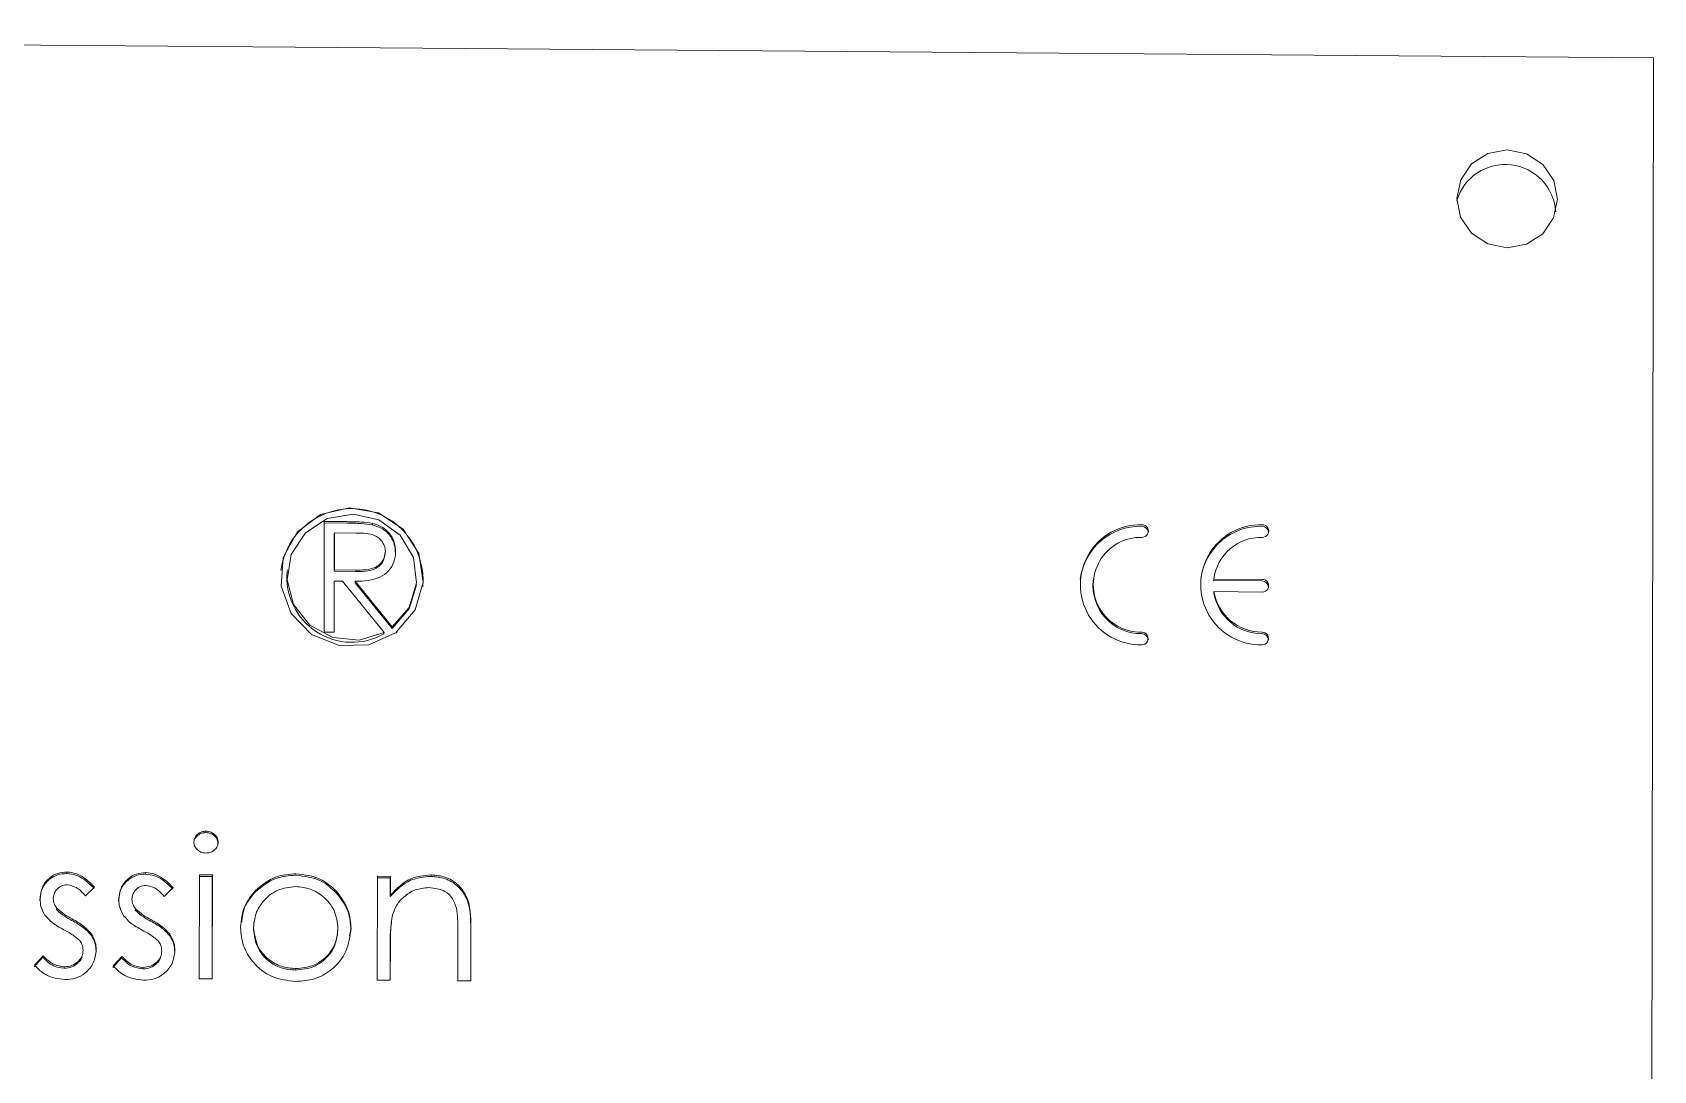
# Model space of a CAD drawing. Extents: x 766778 to 845620, y 133762 to 209800.
# Drawn here: x 788390.29 to 788440.19, y 190739.94 to 190771.91 of the extents above; entities that cross this region are included whole.
import ezdxf

# ---------------------------------------------------------------- set-up
doc = ezdxf.new("R2010")
doc.units = 0
doc.header["$MEASUREMENT"] = 0
doc.layers.get('0').update_dxf_attribs({"color": 1, "linetype": 'CONTINUOUS'})

# ---------------------------------------------------------------- blocks, each defined once
blk = doc.blocks.new('fifui')
at = {"color": 252, "linetype": 'Continuous', "lineweight": 5}
for p, q in [((405158.112, -8238.415), (405058.147, -8237.814)), ((405158.112, -8345.484), (405158.112, -8238.415)), ((405153.021, -8241.37), (405152.518, -8241.694)), ((405153.614, -8241.259), (405153.021, -8241.37)), ((405154.207, -8241.377), (405153.614, -8241.259)), ((405154.71, -8241.708), (405154.207, -8241.377)), ((405152.518, -8241.694), (405152.182, -8242.182)), ((405155.046, -8242.199), (405154.71, -8241.708)), ((405152.182, -8242.182), (405152.065, -8242.758)), ((405155.163, -8242.777), (405155.046, -8242.199)), ((405152.065, -8242.758), (405152.182, -8243.337)), ((405155.046, -8243.354), (405155.163, -8242.777)), ((405152.182, -8243.337), (405152.518, -8243.828)), ((405154.71, -8243.841), (405155.046, -8243.354)), ((405152.518, -8243.828), (405153.021, -8244.158)), ((405154.207, -8244.165), (405154.71, -8243.841)), ((405153.021, -8244.158), (405153.614, -8244.276)), ((405153.614, -8244.276), (405154.207, -8244.165)), ((405117.992, -8252.345), (405117.108, -8252.556)), ((405118.891, -8252.501), (405117.992, -8252.345)), ((405119.65, -8252.999), (405118.891, -8252.501)), ((405117.108, -8252.556), (405116.39, -8253.1)), ((405117.312, -8252.681), (405116.64, -8253.121)), ((405117.22, -8252.77), (405117.921, -8252.774)), ((405117.22, -8256.176), (405117.22, -8252.77)), ((405117.22, -8252.815), (405117.915, -8252.82)), ((405118.109, -8252.539), (405117.312, -8252.681)), ((405118.901, -8252.717), (405118.109, -8252.539)), ((405118.708, -8252.871), (405118.713, -8252.825)), ((405119.556, -8253.186), (405118.901, -8252.717)), ((405120.138, -8253.753), (405119.65, -8252.999)), ((405116.39, -8253.1), (405115.962, -8253.881)), ((405116.64, -8253.121), (405116.205, -8253.785)), ((405117.529, -8253.167), (405117.534, -8253.121)), ((405117.529, -8253.167), (405117.529, -8254.302)), ((405117.534, -8253.121), (405117.534, -8254.256)), ((405118.19, -8253.125), (405117.534, -8253.121)), ((405119.968, -8253.869), (405119.556, -8253.186)), ((405115.962, -8253.881), (405115.897, -8254.767)), ((405116.205, -8253.785), (405116.078, -8254.565)), ((405119.413, -8253.74), (405119.418, -8253.694)), ((405120.068, -8254.654), (405119.968, -8253.869)), ((405120.27, -8254.632), (405120.138, -8253.753)), ((405116.088, -8254.258), (405116.083, -8254.304)), ((405117.529, -8254.302), (405117.534, -8254.256)), ((405117.529, -8254.302), (405118.17, -8254.311)), ((405117.534, -8254.256), (405118.175, -8254.265)), ((405140.898, -8254.503), (405140.893, -8254.549)), ((405144.599, -8254.538), (405144.604, -8254.492)), ((405144.604, -8254.492), (405146.094, -8254.501)), ((405115.897, -8254.767), (405116.208, -8255.604)), ((405116.078, -8254.565), (405116.281, -8255.332)), ((405117.529, -8254.652), (405117.534, -8254.606)), ((405117.529, -8254.652), (405117.529, -8256.178)), ((405117.534, -8254.606), (405117.534, -8256.178)), ((405117.789, -8254.607), (405117.534, -8254.606)), ((405119.069, -8256.18), (405117.789, -8254.607)), ((405118.173, -8254.656), (405118.178, -8254.61)), ((405118.173, -8254.656), (405119.316, -8256.061)), ((405118.178, -8254.61), (405119.321, -8256.015)), ((405119.835, -8255.457), (405120.057, -8254.758)), ((405119.84, -8255.411), (405120.068, -8254.654)), ((405120.026, -8255.486), (405120.27, -8254.632)), ((405120.057, -8254.758), (405120.063, -8254.712)), ((405144.599, -8254.538), (405146.089, -8254.547)), ((405144.607, -8254.927), (405144.612, -8254.881)), ((405144.612, -8254.881), (405146.094, -8254.89)), ((405116.281, -8255.332), (405116.778, -8255.959)), ((405119.316, -8256.061), (405119.835, -8255.457)), ((405119.321, -8256.015), (405119.84, -8255.411)), ((405119.446, -8256.168), (405120.026, -8255.486)), ((405116.208, -8255.604), (405116.839, -8256.249)), ((405116.778, -8255.959), (405117.49, -8256.343)), ((405119.316, -8256.061), (405119.321, -8256.015)), ((405116.839, -8256.249), (405117.683, -8256.59)), ((405117.534, -8256.178), (405117.22, -8256.176)), ((405117.49, -8256.343), (405118.298, -8256.421)), ((405118.298, -8256.421), (405119.069, -8256.18)), ((405118.595, -8256.569), (405119.418, -8256.19)), ((405119.069, -8256.18), (405119.064, -8256.226)), ((405119.463, -8256.19), (405119.418, -8256.19)), ((405119.443, -8256.19), (405119.446, -8256.168)), ((405119.446, -8256.168), (405119.463, -8256.19)), ((405117.683, -8256.59), (405118.595, -8256.569)), ((405113.592, -8262.359), (405113.597, -8262.313)), ((405113.969, -8262.7), (405113.974, -8262.654)), ((405109.32, -8263.625), (405109.326, -8263.579)), ((405111.743, -8263.639), (405111.748, -8263.593)), ((405113.397, -8263.659), (405113.801, -8263.662)), ((405113.397, -8266.86), (405113.397, -8263.659)), ((405113.397, -8263.705), (405113.795, -8263.708)), ((405113.795, -8263.708), (405113.801, -8263.662)), ((405113.795, -8263.708), (405113.795, -8266.863)), ((405113.801, -8263.662), (405113.801, -8266.863)), ((405116.364, -8263.667), (405116.369, -8263.621)), ((405118.876, -8263.692), (405119.28, -8263.695)), ((405118.876, -8266.893), (405118.876, -8263.692)), ((405118.876, -8263.738), (405119.274, -8263.741)), ((405119.274, -8263.741), (405119.28, -8263.695)), ((405119.274, -8263.741), (405119.274, -8264.318)), ((405119.28, -8263.695), (405119.28, -8264.272)), ((405120.525, -8263.692), (405120.53, -8263.646)), ((405108.904, -8264.337), (405108.897, -8264.395)), ((405110.167, -8264.039), (405109.893, -8264.312)), ((405111.326, -8264.352), (405111.319, -8264.409)), ((405112.59, -8264.054), (405112.316, -8264.327)), ((405115.111, -8264.189), (405115.116, -8264.144)), ((405117.613, -8264.202), (405117.618, -8264.156)), ((405119.274, -8264.318), (405119.28, -8264.272)), ((405109.005, -8264.737), (405109.01, -8264.691)), ((405111.427, -8264.752), (405111.433, -8264.706)), ((405110.067, -8265.523), (405110.072, -8265.477)), ((405112.489, -8265.537), (405112.494, -8265.491)), ((405115.064, -8265.327), (405115.07, -8265.281)), ((405115.079, -8265.119), (405115.073, -8265.176)), ((405117.649, -8265.51), (405117.655, -8265.452)), ((405118.063, -8265.343), (405118.02, -8265.533)), ((405118.063, -8265.343), (405118.069, -8265.297)), ((405119.307, -8265.081), (405119.301, -8265.139)), ((405121.356, -8266.908), (405121.356, -8265.402)), ((405121.754, -8265.322), (405121.754, -8266.911)), ((405121.76, -8265.276), (405121.76, -8266.911)), ((405110.22, -8266.018), (405110.225, -8265.973)), ((405112.642, -8266.033), (405112.647, -8265.987)), ((405119.274, -8265.784), (405119.274, -8266.896)), ((405119.28, -8265.738), (405119.28, -8266.896)), ((405108.317, -8266.498), (405108.584, -8266.203)), ((405108.322, -8266.453), (405108.589, -8266.158)), ((405108.584, -8266.203), (405108.589, -8266.158)), ((405109.236, -8266.544), (405109.241, -8266.498)), ((405109.811, -8266.101), (405109.817, -8266.044)), ((405110.739, -8266.513), (405111.006, -8266.218)), ((405110.744, -8266.467), (405111.012, -8266.172)), ((405111.006, -8266.218), (405111.012, -8266.172)), ((405112.233, -8266.116), (405112.239, -8266.058)), ((405111.658, -8266.559), (405111.663, -8266.513)), ((405113.801, -8266.863), (405113.397, -8266.86)), ((405116.362, -8266.587), (405116.367, -8266.541)), ((405119.28, -8266.896), (405118.876, -8266.893)), ((405121.76, -8266.911), (405121.356, -8266.908))]:
    blk.add_line(p, q, dxfattribs=at)
for centre, radius, start, end in [((405153.557, -8243.266), 1.556, 3.5206, 163.4487), ((405118.066, -8254.571), 2.2, 354.5248, 172.445), ((405142.347, -8254.736), 1.866, 88.8919, 172.8579), ((405142.349, -8254.673), 1.85, 88.77, 271.23), ((405142.385, -8253.069), 0.199, 1.2819, 90.3554), ((405142.393, -8253.019), 0.195, 268.7751, 91.2249), ((405146.053, -8254.729), 1.866, 88.8923, 172.859), ((405146.054, -8254.667), 1.85, 88.7696, 271.2304), ((405146.09, -8253.062), 0.199, 1.3036, 90.3379), ((405146.098, -8253.012), 0.195, 268.7696, 91.2304), ((405142.357, -8254.673), 1.46, 88.7694, 271.2306), ((405146.067, -8254.681), 1.475, 88.9487, 172.63), ((405118.073, -8254.49), 1.999, 174.6519, 299.7109), ((405146.098, -8254.696), 0.195, 268.7724, 91.2276), ((405142.365, -8254.699), 1.48, 174.1636, 270.7012), ((405146.084, -8254.674), 1.499, 189.7321, 270.1841), ((405146.089, -8254.628), 1.499, 189.7327, 270.1841), ((405146.09, -8254.746), 0.199, 1.3036, 90.3379), ((405142.384, -8256.378), 0.199, 1.2903, 90.3382), ((405142.393, -8256.328), 0.195, 268.7695, 91.2305), ((405146.09, -8256.371), 0.199, 1.2862, 90.3553), ((405146.098, -8256.321), 0.195, 268.7696, 91.2304)]:
    blk.add_arc(centre, radius, start, end, dxfattribs=at)
for points, knots in [([(405117.915, -8252.82), (405118.064, -8252.82), (405118.329, -8252.821), (405118.592, -8252.855), (405118.708, -8252.871)], [0, 0, 0, 0, 0.560248, 1, 1, 1, 1]), ([(405117.921, -8252.774), (405118.069, -8252.774), (405118.334, -8252.775), (405118.598, -8252.81), (405118.713, -8252.825)], [0, 0, 0, 0, 0.560249, 1, 1, 1, 1]), ([(405118.708, -8252.871), (405118.818, -8252.907), (405119.037, -8252.979), (405119.268, -8253.21), (405119.396, -8253.475), (405119.407, -8253.651), (405119.413, -8253.74)], [0, 0, 0, 0, 0.279788, 0.559488, 0.779614, 1, 1, 1, 1]), ([(405118.713, -8252.825), (405118.823, -8252.861), (405119.042, -8252.933), (405119.273, -8253.164), (405119.401, -8253.429), (405119.413, -8253.606), (405119.418, -8253.694)], [0, 0, 0, 0, 0.279804, 0.559498, 0.779636, 1, 1, 1, 1]), ([(405119.104, -8253.691), (405119.101, -8253.641), (405119.093, -8253.541), (405119.023, -8253.405), (405118.925, -8253.289), (405118.665, -8253.121), (405118.401, -8253.123), (405118.19, -8253.125)], [0, 0, 0, 0, 0.125298, 0.250608, 0.375941, 0.501277, 1, 1, 1, 1]), ([(405118.17, -8254.311), (405118.385, -8254.312), (405118.654, -8254.312), (405118.919, -8254.148), (405119.058, -8253.992), (405119.083, -8253.839), (405119.099, -8253.737)], [0, 0, 0, 0, 0.499827, 0.625488, 0.751191, 1, 1, 1, 1]), ([(405118.175, -8254.265), (405118.39, -8254.266), (405118.659, -8254.266), (405118.924, -8254.102), (405119.063, -8253.946), (405119.088, -8253.793), (405119.104, -8253.691)], [0, 0, 0, 0, 0.499829, 0.625492, 0.751215, 1, 1, 1, 1]), ([(405119.418, -8253.694), (405119.409, -8253.801), (405119.391, -8254.017), (405119.218, -8254.302), (405118.823, -8254.586), (405118.444, -8254.6), (405118.178, -8254.61)], [0, 0, 0, 0, 0.18713, 0.373974, 0.560908, 1, 1, 1, 1]), ([(405113.224, -8262.649), (405113.231, -8262.598), (405113.246, -8262.494), (405113.352, -8262.386), (405113.472, -8262.322), (405113.555, -8262.316), (405113.597, -8262.313)], [0, 0, 0, 0, 0.279282, 0.558893, 0.779426, 1, 1, 1, 1]), ([(405113.256, -8262.547), (405113.287, -8262.505), (405113.343, -8262.431), (405113.467, -8262.368), (405113.55, -8262.362), (405113.592, -8262.359)], [0, 0, 0, 0, 0.387949, 0.693978, 1, 1, 1, 1]), ([(405113.592, -8262.359), (405113.645, -8262.364), (405113.752, -8262.376), (405113.875, -8262.465), (405113.955, -8262.577), (405113.964, -8262.659), (405113.969, -8262.7)], [0, 0, 0, 0, 0.279858, 0.559859, 0.77988, 1, 1, 1, 1]), ([(405113.597, -8262.313), (405113.651, -8262.319), (405113.757, -8262.33), (405113.88, -8262.419), (405113.96, -8262.531), (405113.969, -8262.613), (405113.974, -8262.654)], [0, 0, 0, 0, 0.279876, 0.559876, 0.779911, 1, 1, 1, 1]), ([(405113.597, -8262.987), (405113.544, -8262.981), (405113.439, -8262.969), (405113.317, -8262.881), (405113.238, -8262.771), (405113.229, -8262.69), (405113.224, -8262.649)], [0, 0, 0, 0, 0.279792, 0.559677, 0.779901, 1, 1, 1, 1]), ([(405113.974, -8262.654), (405113.966, -8262.705), (405113.95, -8262.809), (405113.843, -8262.915), (405113.722, -8262.979), (405113.639, -8262.984), (405113.597, -8262.987)], [0, 0, 0, 0, 0.279194, 0.558871, 0.779365, 1, 1, 1, 1]), ([(405108.49, -8264.459), (405108.502, -8264.337), (405108.525, -8264.092), (405108.745, -8263.813), (405109.024, -8263.646), (405109.222, -8263.632), (405109.32, -8263.625)], [0, 0, 0, 0, 0.27994, 0.559442, 0.779616, 1, 1, 1, 1]), ([(405108.495, -8264.414), (405108.507, -8264.291), (405108.531, -8264.046), (405108.75, -8263.767), (405109.029, -8263.6), (405109.227, -8263.586), (405109.326, -8263.579)], [0, 0, 0, 0, 0.279934, 0.559436, 0.779606, 1, 1, 1, 1]), ([(405109.326, -8263.972), (405109.262, -8263.98), (405109.134, -8263.995), (405108.998, -8264.116), (405108.912, -8264.254), (405108.903, -8264.351), (405108.899, -8264.4)], [0, 0, 0, 0, 0.279315, 0.559076, 0.779509, 1, 1, 1, 1]), ([(405109.32, -8263.625), (405109.413, -8263.635), (405109.598, -8263.657), (405109.891, -8263.82), (405110.059, -8263.985), (405110.162, -8264.085)], [0, 0, 0, 0, 0.27955, 0.55971, 1, 1, 1, 1]), ([(405109.326, -8263.579), (405109.418, -8263.59), (405109.603, -8263.611), (405109.896, -8263.774), (405110.065, -8263.939), (405110.167, -8264.039)], [0, 0, 0, 0, 0.279556, 0.559707, 1, 1, 1, 1]), ([(405109.893, -8264.312), (405109.807, -8264.215), (405109.653, -8264.042), (405109.425, -8263.993), (405109.326, -8263.972)], [0, 0, 0, 0, 0.562049, 1, 1, 1, 1]), ([(405110.912, -8264.474), (405110.924, -8264.351), (405110.948, -8264.107), (405111.167, -8263.828), (405111.446, -8263.66), (405111.644, -8263.646), (405111.743, -8263.639)], [0, 0, 0, 0, 0.279941, 0.559439, 0.779614, 1, 1, 1, 1]), ([(405110.917, -8264.428), (405110.929, -8264.306), (405110.953, -8264.061), (405111.172, -8263.782), (405111.452, -8263.615), (405111.649, -8263.6), (405111.748, -8263.593)], [0, 0, 0, 0, 0.279937, 0.559436, 0.779606, 1, 1, 1, 1]), ([(405111.748, -8263.986), (405111.684, -8263.994), (405111.556, -8264.01), (405111.42, -8264.13), (405111.334, -8264.268), (405111.325, -8264.366), (405111.321, -8264.415)], [0, 0, 0, 0, 0.279315, 0.559072, 0.779509, 1, 1, 1, 1]), ([(405111.743, -8263.639), (405111.835, -8263.65), (405112.02, -8263.671), (405112.313, -8263.835), (405112.482, -8263.999), (405112.584, -8264.1)], [0, 0, 0, 0, 0.279565, 0.559713, 1, 1, 1, 1]), ([(405111.748, -8263.593), (405111.84, -8263.604), (405112.025, -8263.625), (405112.318, -8263.789), (405112.487, -8263.953), (405112.59, -8264.054)], [0, 0, 0, 0, 0.279553, 0.559701, 1, 1, 1, 1]), ([(405112.316, -8264.327), (405112.229, -8264.23), (405112.075, -8264.057), (405111.848, -8264.008), (405111.748, -8263.986)], [0, 0, 0, 0, 0.562049, 1, 1, 1, 1]), ([(405115.111, -8264.189), (405115.314, -8264.019), (405115.678, -8263.714), (405116.154, -8263.681), (405116.364, -8263.667)], [0, 0, 0, 0, 0.558882, 1, 1, 1, 1]), ([(405115.116, -8264.144), (405115.32, -8263.973), (405115.683, -8263.669), (405116.159, -8263.636), (405116.369, -8263.621)], [0, 0, 0, 0, 0.558871, 1, 1, 1, 1]), ([(405116.364, -8263.667), (405116.631, -8263.696), (405117.108, -8263.747), (405117.458, -8264.063), (405117.613, -8264.202)], [0, 0, 0, 0, 0.559184, 1, 1, 1, 1]), ([(405116.369, -8263.621), (405116.636, -8263.65), (405117.113, -8263.701), (405117.463, -8264.017), (405117.618, -8264.156)], [0, 0, 0, 0, 0.559178, 1, 1, 1, 1]), ([(405119.274, -8264.318), (405119.466, -8264.118), (405119.809, -8263.76), (405120.306, -8263.713), (405120.525, -8263.692)], [0, 0, 0, 0, 0.5591491, 1, 1, 1, 1]), ([(405119.28, -8264.272), (405119.471, -8264.072), (405119.815, -8263.714), (405120.311, -8263.667), (405120.53, -8263.646)], [0, 0, 0, 0, 0.55914, 1, 1, 1, 1]), ([(405120.525, -8263.692), (405120.673, -8263.705), (405120.967, -8263.732), (405121.354, -8263.965), (405121.747, -8264.479), (405121.751, -8264.974), (405121.754, -8265.322)], [0, 0, 0, 0, 0.187024, 0.373894, 0.560609, 1, 1, 1, 1]), ([(405120.53, -8263.646), (405120.678, -8263.66), (405120.973, -8263.686), (405121.359, -8263.919), (405121.752, -8264.433), (405121.756, -8264.928), (405121.76, -8265.276)], [0, 0, 0, 0, 0.18702, 0.373892, 0.560609, 1, 1, 1, 1]), ([(405108.645, -8264.908), (405108.596, -8264.821), (405108.509, -8264.666), (405108.499, -8264.491), (405108.495, -8264.414)], [0, 0, 0, 0, 0.559599, 1, 1, 1, 1]), ([(405108.899, -8264.4), (405108.906, -8264.46), (405108.919, -8264.566), (405108.982, -8264.653), (405109.01, -8264.691)], [0, 0, 0, 0, 0.559054, 1, 1, 1, 1]), ([(405111.068, -8264.922), (405111.019, -8264.835), (405110.931, -8264.681), (405110.921, -8264.505), (405110.917, -8264.428)], [0, 0, 0, 0, 0.559598, 1, 1, 1, 1]), ([(405111.321, -8264.415), (405111.328, -8264.474), (405111.341, -8264.58), (405111.405, -8264.667), (405111.433, -8264.706)], [0, 0, 0, 0, 0.559054, 1, 1, 1, 1]), ([(405114.666, -8265.276), (405114.69, -8265.041), (405114.732, -8264.619), (405114.999, -8264.289), (405115.116, -8264.144)], [0, 0, 0, 0, 0.559281, 1, 1, 1, 1]), ([(405114.703, -8265.118), (405114.722, -8264.954), (405114.763, -8264.606), (405114.991, -8264.334), (405115.111, -8264.189)], [0, 0, 0, 0, 0.470262, 1, 1, 1, 1]), ([(405116.367, -8264.014), (405116.175, -8264.036), (405115.791, -8264.079), (405115.37, -8264.426), (405115.109, -8264.84), (405115.083, -8265.134), (405115.07, -8265.281)], [0, 0, 0, 0, 0.279483, 0.559257, 0.779542, 1, 1, 1, 1]), ([(405117.665, -8265.297), (405117.643, -8265.11), (405117.598, -8264.735), (405117.243, -8264.32), (405116.82, -8264.057), (405116.518, -8264.029), (405116.367, -8264.014)], [0, 0, 0, 0, 0.279583, 0.559399, 0.77965, 1, 1, 1, 1]), ([(405117.613, -8264.202), (405117.758, -8264.393), (405118.018, -8264.736), (405118.049, -8265.157), (405118.063, -8265.343)], [0, 0, 0, 0, 0.559212, 1, 1, 1, 1]), ([(405117.618, -8264.156), (405117.763, -8264.348), (405118.023, -8264.69), (405118.055, -8265.111), (405118.069, -8265.297)], [0, 0, 0, 0, 0.559219, 1, 1, 1, 1]), ([(405120.46, -8264.039), (405120.318, -8264.052), (405120.032, -8264.08), (405119.698, -8264.303), (405119.455, -8264.571), (405119.379, -8264.777), (405119.342, -8264.88)], [0, 0, 0, 0, 0.279552, 0.559371, 0.779707, 1, 1, 1, 1]), ([(405121.308, -8264.674), (405121.276, -8264.572), (405121.211, -8264.368), (405120.919, -8264.086), (405120.634, -8264.057), (405120.46, -8264.039)], [0, 0, 0, 0, 0.28119, 0.561327, 1, 1, 1, 1]), ([(405109.212, -8265.348), (405109.092, -8265.282), (405108.879, -8265.165), (405108.717, -8264.986), (405108.645, -8264.908)], [0, 0, 0, 0, 0.560659, 1, 1, 1, 1]), ([(405109.005, -8264.737), (405109.085, -8264.809), (405109.229, -8264.938), (405109.399, -8265.03), (405109.475, -8265.07)], [0, 0, 0, 0, 0.559032, 1, 1, 1, 1]), ([(405109.01, -8264.691), (405109.09, -8264.763), (405109.234, -8264.892), (405109.405, -8264.984), (405109.48, -8265.024)], [0, 0, 0, 0, 0.55902, 1, 1, 1, 1]), ([(405111.634, -8265.362), (405111.515, -8265.297), (405111.301, -8265.179), (405111.139, -8265.001), (405111.068, -8264.922)], [0, 0, 0, 0, 0.5606616, 1, 1, 1, 1]), ([(405111.427, -8264.752), (405111.507, -8264.824), (405111.651, -8264.953), (405111.822, -8265.044), (405111.897, -8265.084)], [0, 0, 0, 0, 0.55902, 1, 1, 1, 1]), ([(405111.433, -8264.706), (405111.513, -8264.778), (405111.656, -8264.907), (405111.827, -8264.998), (405111.902, -8265.039)], [0, 0, 0, 0, 0.559006, 1, 1, 1, 1]), ([(405119.342, -8264.88), (405119.319, -8265.039), (405119.279, -8265.324), (405119.279, -8265.612), (405119.28, -8265.738)], [0, 0, 0, 0, 0.559657, 1, 1, 1, 1]), ([(405121.356, -8265.402), (405121.357, -8265.266), (405121.358, -8265.022), (405121.323, -8264.78), (405121.308, -8264.674)], [0, 0, 0, 0, 0.5602444, 1, 1, 1, 1]), ([(405109.71, -8265.681), (405109.624, -8265.609), (405109.47, -8265.481), (405109.291, -8265.389), (405109.212, -8265.348)], [0, 0, 0, 0, 0.559072, 1, 1, 1, 1]), ([(405109.475, -8265.07), (405109.599, -8265.138), (405109.821, -8265.259), (405109.992, -8265.442), (405110.067, -8265.523)], [0, 0, 0, 0, 0.560644, 1, 1, 1, 1]), ([(405109.48, -8265.024), (405109.604, -8265.092), (405109.826, -8265.214), (405109.997, -8265.396), (405110.072, -8265.477)], [0, 0, 0, 0, 0.560657, 1, 1, 1, 1]), ([(405110.072, -8265.477), (405110.122, -8265.564), (405110.211, -8265.719), (405110.221, -8265.895), (405110.225, -8265.973)], [0, 0, 0, 0, 0.559461, 1, 1, 1, 1]), ([(405112.133, -8265.695), (405112.047, -8265.624), (405111.892, -8265.495), (405111.713, -8265.403), (405111.634, -8265.362)], [0, 0, 0, 0, 0.559072, 1, 1, 1, 1]), ([(405111.897, -8265.084), (405112.021, -8265.152), (405112.243, -8265.274), (405112.414, -8265.457), (405112.489, -8265.537)], [0, 0, 0, 0, 0.560642, 1, 1, 1, 1]), ([(405111.902, -8265.039), (405112.026, -8265.107), (405112.248, -8265.228), (405112.419, -8265.411), (405112.494, -8265.491)], [0, 0, 0, 0, 0.560657, 1, 1, 1, 1]), ([(405112.494, -8265.491), (405112.544, -8265.578), (405112.633, -8265.733), (405112.643, -8265.91), (405112.647, -8265.987)], [0, 0, 0, 0, 0.559462, 1, 1, 1, 1]), ([(405116.369, -8266.934), (405116.117, -8266.908), (405115.613, -8266.856), (405115.059, -8266.398), (405114.72, -8265.852), (405114.684, -8265.468), (405114.666, -8265.276)], [0, 0, 0, 0, 0.279778, 0.559177, 0.779593, 1, 1, 1, 1]), ([(405115.064, -8265.327), (405115.088, -8265.512), (405115.136, -8265.883), (405115.48, -8266.304), (405115.913, -8266.545), (405116.212, -8266.573), (405116.362, -8266.587)], [0, 0, 0, 0, 0.279619, 0.559169, 0.779517, 1, 1, 1, 1]), ([(405115.07, -8265.281), (405115.094, -8265.467), (405115.142, -8265.837), (405115.485, -8266.258), (405115.919, -8266.499), (405116.218, -8266.527), (405116.367, -8266.541)], [0, 0, 0, 0, 0.279612, 0.559163, 0.779511, 1, 1, 1, 1]), ([(405116.362, -8266.587), (405116.553, -8266.567), (405116.933, -8266.527), (405117.364, -8266.196), (405117.616, -8265.779), (405117.645, -8265.488), (405117.66, -8265.343)], [0, 0, 0, 0, 0.279751, 0.559115, 0.779608, 1, 1, 1, 1]), ([(405116.367, -8266.541), (405116.558, -8266.521), (405116.939, -8266.481), (405117.37, -8266.15), (405117.621, -8265.733), (405117.65, -8265.442), (405117.665, -8265.297)], [0, 0, 0, 0, 0.279744, 0.559113, 0.779602, 1, 1, 1, 1]), ([(405118.069, -8265.297), (405118.038, -8265.54), (405117.976, -8266.027), (405117.523, -8266.571), (405116.96, -8266.894), (405116.566, -8266.921), (405116.369, -8266.934)], [0, 0, 0, 0, 0.279522, 0.559385, 0.779507, 1, 1, 1, 1]), ([(405119.313, -8265.134), (405119.301, -8265.224), (405119.272, -8265.44), (405119.273, -8265.657), (405119.274, -8265.784)], [0, 0, 0, 0, 0.417588, 1, 1, 1, 1]), ([(405109.241, -8266.498), (405109.323, -8266.491), (405109.486, -8266.476), (405109.674, -8266.342), (405109.8, -8266.174), (405109.814, -8266.049), (405109.821, -8265.987)], [0, 0, 0, 0, 0.2799923, 0.5597397, 0.7799634, 1, 1, 1, 1]), ([(405110.225, -8265.973), (405110.209, -8266.11), (405110.176, -8266.386), (405109.914, -8266.69), (405109.595, -8266.868), (405109.373, -8266.884), (405109.262, -8266.892)], [0, 0, 0, 0, 0.279549, 0.559222, 0.779474, 1, 1, 1, 1]), ([(405109.821, -8265.987), (405109.815, -8265.924), (405109.805, -8265.813), (405109.739, -8265.721), (405109.71, -8265.681)], [0, 0, 0, 0, 0.55958, 1, 1, 1, 1]), ([(405110.067, -8265.523), (405110.116, -8265.609), (405110.205, -8265.765), (405110.215, -8265.941), (405110.22, -8266.018)], [0, 0, 0, 0, 0.559463, 1, 1, 1, 1]), ([(405111.663, -8266.513), (405111.745, -8266.505), (405111.908, -8266.49), (405112.097, -8266.357), (405112.222, -8266.189), (405112.236, -8266.064), (405112.244, -8266.001)], [0, 0, 0, 0, 0.279989, 0.559749, 0.779965, 1, 1, 1, 1]), ([(405112.647, -8265.987), (405112.631, -8266.125), (405112.598, -8266.4), (405112.336, -8266.704), (405112.018, -8266.883), (405111.795, -8266.898), (405111.684, -8266.906)], [0, 0, 0, 0, 0.279549, 0.559222, 0.779474, 1, 1, 1, 1]), ([(405112.244, -8266.001), (405112.238, -8265.939), (405112.227, -8265.827), (405112.162, -8265.736), (405112.133, -8265.695)], [0, 0, 0, 0, 0.559623, 1, 1, 1, 1]), ([(405112.489, -8265.537), (405112.539, -8265.624), (405112.628, -8265.779), (405112.638, -8265.955), (405112.642, -8266.033)], [0, 0, 0, 0, 0.559461, 1, 1, 1, 1]), ([(405109.262, -8266.892), (405109.058, -8266.865), (405108.693, -8266.817), (405108.435, -8266.564), (405108.322, -8266.453)], [0, 0, 0, 0, 0.559301, 1, 1, 1, 1]), ([(405108.584, -8266.203), (405108.686, -8266.305), (405108.869, -8266.488), (405109.124, -8266.527), (405109.236, -8266.544)], [0, 0, 0, 0, 0.560835, 1, 1, 1, 1]), ([(405108.589, -8266.158), (405108.692, -8266.26), (405108.874, -8266.442), (405109.129, -8266.481), (405109.241, -8266.498)], [0, 0, 0, 0, 0.560835, 1, 1, 1, 1]), ([(405109.236, -8266.544), (405109.318, -8266.537), (405109.482, -8266.522), (405109.665, -8266.387), (405109.773, -8266.262), (405109.785, -8266.186), (405109.788, -8266.172)], [0, 0, 0, 0, 0.336649, 0.673019, 0.937808, 1, 1, 1, 1]), ([(405111.684, -8266.906), (405111.48, -8266.879), (405111.115, -8266.832), (405110.858, -8266.579), (405110.744, -8266.467)], [0, 0, 0, 0, 0.559289, 1, 1, 1, 1]), ([(405111.006, -8266.218), (405111.109, -8266.32), (405111.291, -8266.502), (405111.546, -8266.541), (405111.658, -8266.559)], [0, 0, 0, 0, 0.560835, 1, 1, 1, 1]), ([(405111.012, -8266.172), (405111.114, -8266.274), (405111.296, -8266.456), (405111.551, -8266.496), (405111.663, -8266.513)], [0, 0, 0, 0, 0.560829, 1, 1, 1, 1]), ([(405111.658, -8266.559), (405111.74, -8266.551), (405111.904, -8266.537), (405112.088, -8266.401), (405112.195, -8266.277), (405112.208, -8266.201), (405112.21, -8266.186)], [0, 0, 0, 0, 0.336647, 0.673015, 0.937803, 1, 1, 1, 1])]:
    blk.add_open_spline(points, degree=3, knots=knots, dxfattribs=at)
blk = doc.blocks.new('A$C7EB86452')
at = {"rotation": 352.0000000000881}
blk.add_blockref('fifui', (-398601.243, 63941.463), dxfattribs=at)
blk = doc.blocks.new('ENGINE')
at = {"color": 4, "linetype": 'Continuous', "ltscale": 12, "rotation": 7.698618751251217}
blk.add_blockref('A$C7EB86452', (945855.316, 205857.513), dxfattribs=at)

msp = doc.modelspace()

# ---------------------------------------------------------------- block references
at = {"color": 7, "linetype": 'Continuous', "rotation": 0.1984573570547499}
msp.add_blockref('ENGINE', (-158232.80366, -17964.77499), dxfattribs=at)

doc.saveas('drawing.dxf')
